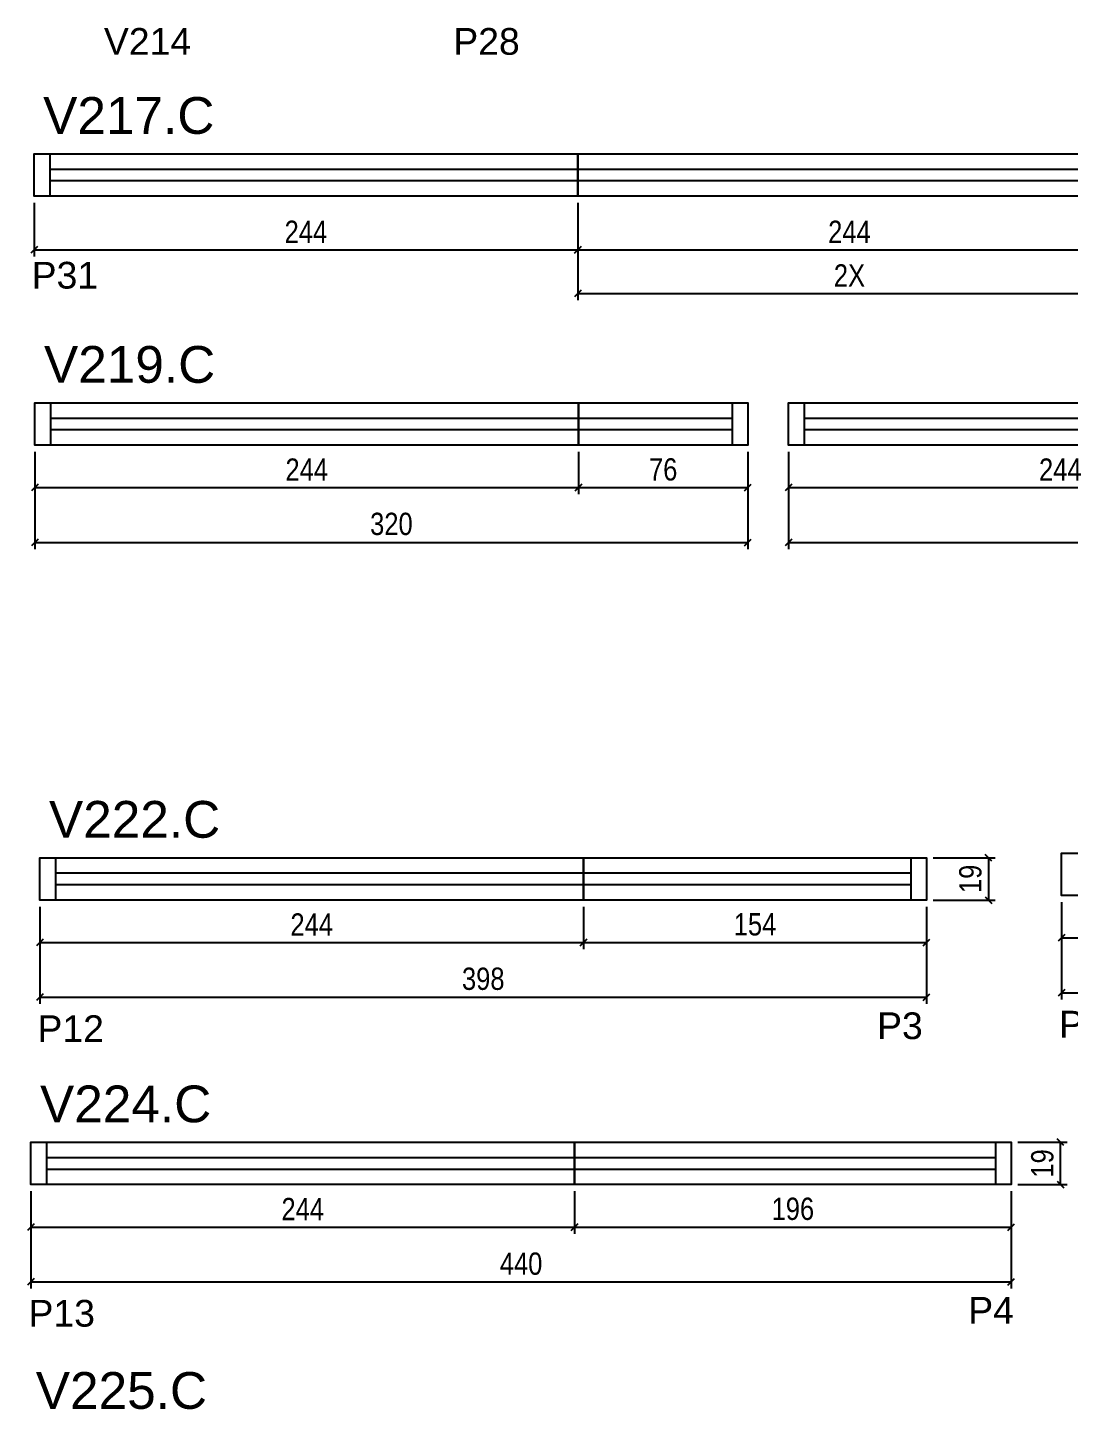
# Model space of a CAD drawing. Extents: x 1668 to 3027, y 15159 to 17752.
# Drawn here: x 1677 to 2145, y 15813 to 16433 of the extents above; entities that cross this region are included whole.
import ezdxf

# ---------------------------------------------------------------- set-up
doc = ezdxf.new("R2010")
doc.units = 0
for name, color, linetype in [('5', 5, 'Continuous'), ('COTA', 241, 'Continuous'), ('NOMENCLATURA', 7, 'Continuous'), ('Painéis', 200, 'Continuous'), ('SARR_2.2x7', 40, 'Continuous')]:
    doc.layers.add(name, color=color, linetype=linetype)
doc.styles.add('COTA TECNICA', font='techl___.ttf', dxfattribs={"height": 10})
doc.styles.add('COTA TECNICA-50', font='techl___.ttf', dxfattribs={"height": 10})
doc.styles.get("Standard").update_dxf_attribs({"font": 'arial.ttf'})
doc.dimstyles.new('COTA PAINEL-50', dxfattribs={"dimtxt": 10, "dimasz": 3, "dimexe": 3, "dimexo": 3, "dimgap": 3, "dimtad": 1, "dimdec": 1, "dimzin": 12, "dimdsep": 46, "dimtxsty": 'COTA TECNICA-50', "dimblk1": 'OBLIQUE', "dimblk2": 'OBLIQUE', "dimsah": 1, "dimcen": 0.9, "dimclrd": 4, "dimclre": 4, "dimclrt": 240, "dimadec": 1, "dimazin": 3, "dimtfac": 1, "dimtdec": 1, "dimtmove": 0, "dimatfit": 3, "dimfxl": 1, "dimtolj": 1, "dimtzin": 12, "dimarcsym": 0})
doc.dimstyles.new('PAINEL', dxfattribs={"dimtxt": 10, "dimasz": 3, "dimexe": 3, "dimexo": 3, "dimgap": 3, "dimtad": 1, "dimdec": 1, "dimzin": 12, "dimdsep": 46, "dimtxsty": 'COTA TECNICA', "dimblk1": 'OBLIQUE', "dimblk2": 'OBLIQUE', "dimsah": 1, "dimcen": 0.9, "dimclrd": 4, "dimclre": 4, "dimclrt": 240, "dimadec": 1, "dimazin": 3, "dimtfac": 1, "dimtdec": 1, "dimtmove": 0, "dimatfit": 3, "dimfxl": 1, "dimtolj": 1, "dimtzin": 12, "dimarcsym": 0})

# ---------------------------------------------------------------- blocks, each defined once
blk = doc.blocks.new('_Oblique')
at = {"color": 0, "linetype": 'ByBlock', "lineweight": -2}
blk.add_line((-0.5, -0.5), (0.5, 0.5), dxfattribs=at)
blk = doc.blocks.new('*D153')
at = {"layer": 'COTA', "color": 4, "linetype": 'ByBlock', "lineweight": -2, "transparency": 16777216}
for p, q in [((1680.16, 16354.37), (1680.16, 16330.32)), ((1924.16, 16354.37), (1924.16, 16330.32)), ((1680.16, 16333.32), (1924.16, 16333.32))]:
    blk.add_line(p, q, dxfattribs=at)
at = {"layer": 'Defpoints', "color": 0, "linetype": 'ByBlock', "transparency": 16777216}
for p in [(1680.16, 16357.37), (1924.16, 16357.37), (1924.16, 16333.32)]:
    blk.add_point(p, dxfattribs=at)
at = {"layer": 'COTA', "color": 4, "linetype": 'ByBlock', "lineweight": -2, "transparency": 16777216, "xscale": 3, "yscale": 3, "zscale": 3, "rotation": 180}
blk.add_blockref('_Oblique', (1680.16, 16333.32), dxfattribs=at)
at = {"layer": 'COTA', "color": 4, "linetype": 'ByBlock', "lineweight": -2, "transparency": 16777216, "xscale": 3, "yscale": 3, "zscale": 3}
blk.add_blockref('_Oblique', (1924.16, 16333.32), dxfattribs=at)
at = {"layer": 'COTA', "color": 240, "linetype": 'ByBlock', "transparency": 16777216, "insert": (1802.16, 16341.39), "char_height": 10, "attachment_point": 5, "style": 'COTA TECNICA-50'}
blk.add_mtext('\\A1;244', dxfattribs=at)
blk = doc.blocks.new('*D155')
at = {"layer": 'COTA', "color": 4, "lineweight": -2, "transparency": 16777216}
for p, q in [((1924.16, 16354.37), (1924.16, 16310.74)), ((2168.16, 16354.37), (2168.16, 16310.74)), ((1924.16, 16313.74), (2168.16, 16313.74))]:
    blk.add_line(p, q, dxfattribs=at)
at = {"layer": 'Defpoints', "color": 0, "transparency": 16777216}
for p in [(1924.16, 16357.37), (2168.16, 16357.37), (2168.16, 16313.74)]:
    blk.add_point(p, dxfattribs=at)
at = {"layer": 'COTA', "color": 4, "lineweight": -2, "transparency": 16777216, "xscale": 3, "yscale": 3, "zscale": 3, "rotation": 180}
blk.add_blockref('_Oblique', (1924.16, 16313.74), dxfattribs=at)
at = {"layer": 'COTA', "color": 4, "lineweight": -2, "transparency": 16777216, "xscale": 3, "yscale": 3, "zscale": 3}
blk.add_blockref('_Oblique', (2168.16, 16313.74), dxfattribs=at)
at = {"layer": 'COTA', "color": 240, "transparency": 16777216, "insert": (2046.16, 16321.8), "char_height": 10, "attachment_point": 5, "style": 'COTA TECNICA'}
blk.add_mtext('\\A1;2X', dxfattribs=at)
blk = doc.blocks.new('*D156')
at = {"layer": 'COTA', "color": 4, "linetype": 'ByBlock', "lineweight": -2, "transparency": 16777216}
for p, q in [((1924.16, 16354.37), (1924.16, 16330.32)), ((2168.16, 16354.37), (2168.16, 16330.32)), ((1924.16, 16333.32), (2168.16, 16333.32))]:
    blk.add_line(p, q, dxfattribs=at)
at = {"layer": 'Defpoints', "color": 0, "linetype": 'ByBlock', "transparency": 16777216}
for p in [(1924.16, 16357.37), (2168.16, 16357.37), (2168.16, 16333.32)]:
    blk.add_point(p, dxfattribs=at)
at = {"layer": 'COTA', "color": 4, "linetype": 'ByBlock', "lineweight": -2, "transparency": 16777216, "xscale": 3, "yscale": 3, "zscale": 3, "rotation": 180}
blk.add_blockref('_Oblique', (1924.16, 16333.32), dxfattribs=at)
at = {"layer": 'COTA', "color": 4, "linetype": 'ByBlock', "lineweight": -2, "transparency": 16777216, "xscale": 3, "yscale": 3, "zscale": 3}
blk.add_blockref('_Oblique', (2168.16, 16333.32), dxfattribs=at)
at = {"layer": 'COTA', "color": 240, "linetype": 'ByBlock', "transparency": 16777216, "insert": (2046.16, 16341.39), "char_height": 10, "attachment_point": 5, "style": 'COTA TECNICA-50'}
blk.add_mtext('\\A1;244', dxfattribs=at)
blk = doc.blocks.new('*D166')
at = {"layer": 'COTA', "color": 4, "linetype": 'ByBlock', "lineweight": -2, "transparency": 16777216}
for p, q in [((1680.54, 16242.64), (1680.54, 16223.59)), ((1924.54, 16242.64), (1924.54, 16223.59)), ((1680.54, 16226.59), (1924.54, 16226.59))]:
    blk.add_line(p, q, dxfattribs=at)
at = {"layer": 'Defpoints', "color": 0, "linetype": 'ByBlock', "transparency": 16777216}
for p in [(1680.54, 16245.64), (1924.54, 16245.64), (1924.54, 16226.59)]:
    blk.add_point(p, dxfattribs=at)
at = {"layer": 'COTA', "color": 4, "linetype": 'ByBlock', "lineweight": -2, "transparency": 16777216, "xscale": 3, "yscale": 3, "zscale": 3, "rotation": 180}
blk.add_blockref('_Oblique', (1680.54, 16226.59), dxfattribs=at)
at = {"layer": 'COTA', "color": 4, "linetype": 'ByBlock', "lineweight": -2, "transparency": 16777216, "xscale": 3, "yscale": 3, "zscale": 3}
blk.add_blockref('_Oblique', (1924.54, 16226.59), dxfattribs=at)
at = {"layer": 'COTA', "color": 240, "linetype": 'ByBlock', "transparency": 16777216, "insert": (1802.54, 16234.66), "char_height": 10, "attachment_point": 5, "style": 'COTA TECNICA-50'}
blk.add_mtext('\\A1;244', dxfattribs=at)
blk = doc.blocks.new('*D167')
at = {"layer": 'COTA', "color": 4, "linetype": 'ByBlock', "lineweight": -2, "transparency": 16777216}
for p, q in [((1924.54, 16242.64), (1924.54, 16223.59)), ((2000.54, 16242.64), (2000.54, 16223.59)), ((1924.54, 16226.59), (2000.54, 16226.59))]:
    blk.add_line(p, q, dxfattribs=at)
at = {"layer": 'Defpoints', "color": 0, "linetype": 'ByBlock', "transparency": 16777216}
for p in [(1924.54, 16245.64), (2000.54, 16245.64), (2000.54, 16226.59)]:
    blk.add_point(p, dxfattribs=at)
at = {"layer": 'COTA', "color": 4, "linetype": 'ByBlock', "lineweight": -2, "transparency": 16777216, "xscale": 3, "yscale": 3, "zscale": 3, "rotation": 180}
blk.add_blockref('_Oblique', (1924.54, 16226.59), dxfattribs=at)
at = {"layer": 'COTA', "color": 4, "linetype": 'ByBlock', "lineweight": -2, "transparency": 16777216, "xscale": 3, "yscale": 3, "zscale": 3}
blk.add_blockref('_Oblique', (2000.54, 16226.59), dxfattribs=at)
at = {"layer": 'COTA', "color": 240, "linetype": 'ByBlock', "transparency": 16777216, "insert": (1962.54, 16234.69), "char_height": 10, "attachment_point": 5, "style": 'COTA TECNICA-50'}
blk.add_mtext('\\A1;76', dxfattribs=at)
blk = doc.blocks.new('*D168')
at = {"layer": 'COTA', "color": 4, "lineweight": -2, "transparency": 16777216}
for p, q in [((1680.54, 16242.64), (1680.54, 16199.01)), ((2000.54, 16242.64), (2000.54, 16199.01)), ((1680.54, 16202.01), (2000.54, 16202.01))]:
    blk.add_line(p, q, dxfattribs=at)
at = {"layer": 'Defpoints', "color": 0, "transparency": 16777216}
for p in [(1680.54, 16245.64), (2000.54, 16245.64), (2000.54, 16202.01)]:
    blk.add_point(p, dxfattribs=at)
at = {"layer": 'COTA', "color": 4, "lineweight": -2, "transparency": 16777216, "xscale": 3, "yscale": 3, "zscale": 3, "rotation": 180}
blk.add_blockref('_Oblique', (1680.54, 16202.01), dxfattribs=at)
at = {"layer": 'COTA', "color": 4, "lineweight": -2, "transparency": 16777216, "xscale": 3, "yscale": 3, "zscale": 3}
blk.add_blockref('_Oblique', (2000.54, 16202.01), dxfattribs=at)
at = {"layer": 'COTA', "color": 240, "transparency": 16777216, "insert": (1840.54, 16210.23), "char_height": 10, "attachment_point": 5, "style": 'COTA TECNICA'}
blk.add_mtext('\\A1;320', dxfattribs=at)
blk = doc.blocks.new('*D164')
at = {"layer": 'COTA', "color": 4, "linetype": 'ByBlock', "lineweight": -2, "transparency": 16777216}
for p, q in [((2018.8, 16242.64), (2018.8, 16223.59)), ((2262.8, 16242.64), (2262.8, 16223.59)), ((2018.8, 16226.59), (2262.8, 16226.59))]:
    blk.add_line(p, q, dxfattribs=at)
at = {"layer": 'Defpoints', "color": 0, "linetype": 'ByBlock', "transparency": 16777216}
for p in [(2018.8, 16245.64), (2262.8, 16245.64), (2262.8, 16226.59)]:
    blk.add_point(p, dxfattribs=at)
at = {"layer": 'COTA', "color": 4, "linetype": 'ByBlock', "lineweight": -2, "transparency": 16777216, "xscale": 3, "yscale": 3, "zscale": 3, "rotation": 180}
blk.add_blockref('_Oblique', (2018.8, 16226.59), dxfattribs=at)
at = {"layer": 'COTA', "color": 4, "linetype": 'ByBlock', "lineweight": -2, "transparency": 16777216, "xscale": 3, "yscale": 3, "zscale": 3}
blk.add_blockref('_Oblique', (2262.8, 16226.59), dxfattribs=at)
at = {"layer": 'COTA', "color": 240, "linetype": 'ByBlock', "transparency": 16777216, "insert": (2140.8, 16234.66), "char_height": 10, "attachment_point": 5, "style": 'COTA TECNICA-50'}
blk.add_mtext('\\A1;244', dxfattribs=at)
blk = doc.blocks.new('*D169')
at = {"layer": 'COTA', "color": 4, "lineweight": -2, "transparency": 16777216}
for p, q in [((2018.8, 16242.64), (2018.8, 16199.01)), ((2479.8, 16242.64), (2479.8, 16199.01)), ((2018.8, 16202.01), (2479.8, 16202.01))]:
    blk.add_line(p, q, dxfattribs=at)
at = {"layer": 'Defpoints', "color": 0, "transparency": 16777216}
for p in [(2018.8, 16245.64), (2479.8, 16245.64), (2479.8, 16202.01)]:
    blk.add_point(p, dxfattribs=at)
at = {"layer": 'COTA', "color": 4, "lineweight": -2, "transparency": 16777216, "xscale": 3, "yscale": 3, "zscale": 3, "rotation": 180}
blk.add_blockref('_Oblique', (2018.8, 16202.01), dxfattribs=at)
at = {"layer": 'COTA', "color": 4, "lineweight": -2, "transparency": 16777216, "xscale": 3, "yscale": 3, "zscale": 3}
blk.add_blockref('_Oblique', (2479.8, 16202.01), dxfattribs=at)
at = {"layer": 'COTA', "color": 240, "transparency": 16777216, "insert": (2249.3, 16210.11), "char_height": 10, "attachment_point": 5, "style": 'COTA TECNICA'}
blk.add_mtext('\\A1;461', dxfattribs=at)
blk = doc.blocks.new('*D177')
at = {"layer": 'COTA', "color": 4, "linetype": 'ByBlock', "lineweight": -2, "transparency": 16777216}
for p, q in [((1682.77, 16038.47), (1682.77, 16019.42)), ((1926.77, 16038.47), (1926.77, 16019.42)), ((1682.77, 16022.42), (1926.77, 16022.42))]:
    blk.add_line(p, q, dxfattribs=at)
at = {"layer": 'Defpoints', "color": 0, "linetype": 'ByBlock', "transparency": 16777216}
for p in [(1682.77, 16041.47), (1926.77, 16041.47), (1926.77, 16022.42)]:
    blk.add_point(p, dxfattribs=at)
at = {"layer": 'COTA', "color": 4, "linetype": 'ByBlock', "lineweight": -2, "transparency": 16777216, "xscale": 3, "yscale": 3, "zscale": 3, "rotation": 180}
blk.add_blockref('_Oblique', (1682.77, 16022.42), dxfattribs=at)
at = {"layer": 'COTA', "color": 4, "linetype": 'ByBlock', "lineweight": -2, "transparency": 16777216, "xscale": 3, "yscale": 3, "zscale": 3}
blk.add_blockref('_Oblique', (1926.77, 16022.42), dxfattribs=at)
at = {"layer": 'COTA', "color": 240, "linetype": 'ByBlock', "transparency": 16777216, "insert": (1804.77, 16030.49), "char_height": 10, "attachment_point": 5, "style": 'COTA TECNICA-50'}
blk.add_mtext('\\A1;244', dxfattribs=at)
blk = doc.blocks.new('*D178')
at = {"layer": 'COTA', "color": 4, "linetype": 'ByBlock', "lineweight": -2, "transparency": 16777216}
for p, q in [((1926.77, 16038.47), (1926.77, 16019.42)), ((2080.77, 16038.47), (2080.77, 16019.42)), ((1926.77, 16022.42), (2080.77, 16022.42))]:
    blk.add_line(p, q, dxfattribs=at)
at = {"layer": 'Defpoints', "color": 0, "linetype": 'ByBlock', "transparency": 16777216}
for p in [(1926.77, 16041.47), (2080.77, 16041.47), (2080.77, 16022.42)]:
    blk.add_point(p, dxfattribs=at)
at = {"layer": 'COTA', "color": 4, "linetype": 'ByBlock', "lineweight": -2, "transparency": 16777216, "xscale": 3, "yscale": 3, "zscale": 3, "rotation": 180}
blk.add_blockref('_Oblique', (1926.77, 16022.42), dxfattribs=at)
at = {"layer": 'COTA', "color": 4, "linetype": 'ByBlock', "lineweight": -2, "transparency": 16777216, "xscale": 3, "yscale": 3, "zscale": 3}
blk.add_blockref('_Oblique', (2080.77, 16022.42), dxfattribs=at)
at = {"layer": 'COTA', "color": 240, "linetype": 'ByBlock', "transparency": 16777216, "insert": (2003.77, 16030.53), "char_height": 10, "attachment_point": 5, "style": 'COTA TECNICA-50'}
blk.add_mtext('\\A1;154', dxfattribs=at)
blk = doc.blocks.new('*D179')
at = {"layer": 'COTA', "color": 4, "lineweight": -2, "transparency": 16777216}
for p, q in [((1682.77, 16038.47), (1682.77, 15994.84)), ((2080.77, 16038.47), (2080.77, 15994.84)), ((1682.77, 15997.84), (2080.77, 15997.84))]:
    blk.add_line(p, q, dxfattribs=at)
at = {"layer": 'Defpoints', "color": 0, "transparency": 16777216}
for p in [(1682.77, 16041.47), (2080.77, 16041.47), (2080.77, 15997.84)]:
    blk.add_point(p, dxfattribs=at)
at = {"layer": 'COTA', "color": 4, "lineweight": -2, "transparency": 16777216, "xscale": 3, "yscale": 3, "zscale": 3, "rotation": 180}
blk.add_blockref('_Oblique', (1682.77, 15997.84), dxfattribs=at)
at = {"layer": 'COTA', "color": 4, "lineweight": -2, "transparency": 16777216, "xscale": 3, "yscale": 3, "zscale": 3}
blk.add_blockref('_Oblique', (2080.77, 15997.84), dxfattribs=at)
at = {"layer": 'COTA', "color": 240, "transparency": 16777216, "insert": (1881.77, 16006.08), "char_height": 10, "attachment_point": 5, "style": 'COTA TECNICA'}
blk.add_mtext('\\A1;398', dxfattribs=at)
blk = doc.blocks.new('*D180')
at = {"layer": 'Defpoints', "color": 0, "transparency": 16777216}
for p in [(2080.77, 16060.47), (2080.77, 16041.47), (2108.57, 16041.47)]:
    blk.add_point(p, dxfattribs=at)
at = {"layer": 'Painéis', "color": 4, "lineweight": -2, "transparency": 16777216}
for p, q in [((2083.77, 16060.47), (2111.57, 16060.47)), ((2108.57, 16060.47), (2108.57, 16041.47)), ((2083.77, 16041.47), (2111.57, 16041.47))]:
    blk.add_line(p, q, dxfattribs=at)
at = {"layer": 'Painéis', "color": 4, "lineweight": -2, "transparency": 16777216, "xscale": 3, "yscale": 3, "zscale": 3}
for p, rotation in [((2108.57, 16060.47), 90), ((2108.57, 16041.47), 270)]:
    blk.add_blockref('_Oblique', p, dxfattribs=dict(at, rotation=rotation))
at = {"layer": 'Painéis', "color": 240, "transparency": 16777216, "insert": (2100.48, 16050.97), "char_height": 10, "attachment_point": 5, "rotation": 90, "style": 'COTA TECNICA'}
blk.add_mtext('\\A1;19', dxfattribs=at)
blk = doc.blocks.new('*D181')
at = {"layer": 'COTA', "color": 4, "linetype": 'ByBlock', "lineweight": -2, "transparency": 16777216}
for p, q in [((2141.34, 16040.5), (2141.34, 16021.45)), ((2385.34, 16040.5), (2385.34, 16021.45)), ((2141.34, 16024.45), (2385.34, 16024.45))]:
    blk.add_line(p, q, dxfattribs=at)
at = {"layer": 'Defpoints', "color": 0, "linetype": 'ByBlock', "transparency": 16777216}
for p in [(2141.34, 16043.5), (2385.34, 16043.5), (2385.34, 16024.45)]:
    blk.add_point(p, dxfattribs=at)
at = {"layer": 'COTA', "color": 4, "linetype": 'ByBlock', "lineweight": -2, "transparency": 16777216, "xscale": 3, "yscale": 3, "zscale": 3, "rotation": 180}
blk.add_blockref('_Oblique', (2141.34, 16024.45), dxfattribs=at)
at = {"layer": 'COTA', "color": 4, "linetype": 'ByBlock', "lineweight": -2, "transparency": 16777216, "xscale": 3, "yscale": 3, "zscale": 3}
blk.add_blockref('_Oblique', (2385.34, 16024.45), dxfattribs=at)
at = {"layer": 'COTA', "color": 240, "linetype": 'ByBlock', "transparency": 16777216, "insert": (2263.34, 16032.52), "char_height": 10, "attachment_point": 5, "style": 'COTA TECNICA-50'}
blk.add_mtext('\\A1;244', dxfattribs=at)
blk = doc.blocks.new('*D183')
at = {"layer": 'COTA', "color": 4, "lineweight": -2, "transparency": 16777216}
for p, q in [((2141.34, 16040.5), (2141.34, 15996.87)), ((2585.84, 16040.5), (2585.84, 15996.87)), ((2141.34, 15999.87), (2585.84, 15999.87))]:
    blk.add_line(p, q, dxfattribs=at)
at = {"layer": 'Defpoints', "color": 0, "transparency": 16777216}
for p in [(2141.34, 16043.5), (2585.84, 16043.5), (2585.84, 15999.87)]:
    blk.add_point(p, dxfattribs=at)
at = {"layer": 'COTA', "color": 4, "lineweight": -2, "transparency": 16777216, "xscale": 3, "yscale": 3, "zscale": 3, "rotation": 180}
blk.add_blockref('_Oblique', (2141.34, 15999.87), dxfattribs=at)
at = {"layer": 'COTA', "color": 4, "lineweight": -2, "transparency": 16777216, "xscale": 3, "yscale": 3, "zscale": 3}
blk.add_blockref('_Oblique', (2585.84, 15999.87), dxfattribs=at)
at = {"layer": 'COTA', "color": 240, "transparency": 16777216, "insert": (2363.59, 16007.98), "char_height": 10, "attachment_point": 5, "style": 'COTA TECNICA'}
blk.add_mtext('\\A1;444.5', dxfattribs=at)
blk = doc.blocks.new('*D185')
at = {"layer": 'COTA', "color": 4, "linetype": 'ByBlock', "lineweight": -2, "transparency": 16777216}
for p, q in [((1678.75, 15910.76), (1678.75, 15891.7)), ((1922.75, 15910.76), (1922.75, 15891.7)), ((1678.75, 15894.7), (1922.75, 15894.7))]:
    blk.add_line(p, q, dxfattribs=at)
at = {"layer": 'Defpoints', "color": 0, "linetype": 'ByBlock', "transparency": 16777216}
for p in [(1678.75, 15913.76), (1922.75, 15913.76), (1922.75, 15894.7)]:
    blk.add_point(p, dxfattribs=at)
at = {"layer": 'COTA', "color": 4, "linetype": 'ByBlock', "lineweight": -2, "transparency": 16777216, "xscale": 3, "yscale": 3, "zscale": 3, "rotation": 180}
blk.add_blockref('_Oblique', (1678.75, 15894.7), dxfattribs=at)
at = {"layer": 'COTA', "color": 4, "linetype": 'ByBlock', "lineweight": -2, "transparency": 16777216, "xscale": 3, "yscale": 3, "zscale": 3}
blk.add_blockref('_Oblique', (1922.75, 15894.7), dxfattribs=at)
at = {"layer": 'COTA', "color": 240, "linetype": 'ByBlock', "transparency": 16777216, "insert": (1800.75, 15902.78), "char_height": 10, "attachment_point": 5, "style": 'COTA TECNICA-50'}
blk.add_mtext('\\A1;244', dxfattribs=at)
blk = doc.blocks.new('*D186')
at = {"layer": 'COTA', "color": 4, "linetype": 'ByBlock', "lineweight": -2, "transparency": 16777216}
for p, q in [((1922.75, 15910.76), (1922.75, 15891.7)), ((2118.75, 15910.76), (2118.75, 15891.7)), ((1922.75, 15894.7), (2118.75, 15894.7))]:
    blk.add_line(p, q, dxfattribs=at)
at = {"layer": 'Defpoints', "color": 0, "linetype": 'ByBlock', "transparency": 16777216}
for p in [(1922.75, 15913.76), (2118.75, 15913.76), (2118.75, 15894.7)]:
    blk.add_point(p, dxfattribs=at)
at = {"layer": 'COTA', "color": 4, "linetype": 'ByBlock', "lineweight": -2, "transparency": 16777216, "xscale": 3, "yscale": 3, "zscale": 3, "rotation": 180}
blk.add_blockref('_Oblique', (1922.75, 15894.7), dxfattribs=at)
at = {"layer": 'COTA', "color": 4, "linetype": 'ByBlock', "lineweight": -2, "transparency": 16777216, "xscale": 3, "yscale": 3, "zscale": 3}
blk.add_blockref('_Oblique', (2118.75, 15894.7), dxfattribs=at)
at = {"layer": 'COTA', "color": 240, "linetype": 'ByBlock', "transparency": 16777216, "insert": (2020.75, 15902.83), "char_height": 10, "attachment_point": 5, "style": 'COTA TECNICA-50'}
blk.add_mtext('\\A1;196', dxfattribs=at)
blk = doc.blocks.new('*D187')
at = {"layer": 'COTA', "color": 4, "lineweight": -2, "transparency": 16777216}
for p, q in [((1678.75, 15910.76), (1678.75, 15867.12)), ((2118.75, 15910.76), (2118.75, 15867.12)), ((1678.75, 15870.12), (2118.75, 15870.12))]:
    blk.add_line(p, q, dxfattribs=at)
at = {"layer": 'Defpoints', "color": 0, "transparency": 16777216}
for p in [(1678.75, 15913.76), (2118.75, 15913.76), (2118.75, 15870.12)]:
    blk.add_point(p, dxfattribs=at)
at = {"layer": 'COTA', "color": 4, "lineweight": -2, "transparency": 16777216, "xscale": 3, "yscale": 3, "zscale": 3, "rotation": 180}
blk.add_blockref('_Oblique', (1678.75, 15870.12), dxfattribs=at)
at = {"layer": 'COTA', "color": 4, "lineweight": -2, "transparency": 16777216, "xscale": 3, "yscale": 3, "zscale": 3}
blk.add_blockref('_Oblique', (2118.75, 15870.12), dxfattribs=at)
at = {"layer": 'COTA', "color": 240, "transparency": 16777216, "insert": (1898.75, 15878.22), "char_height": 10, "attachment_point": 5, "style": 'COTA TECNICA'}
blk.add_mtext('\\A1;440 ', dxfattribs=at)
blk = doc.blocks.new('*D188')
at = {"layer": 'COTA', "color": 4, "lineweight": -2, "transparency": 16777216}
for p, q in [((2121.75, 15932.76), (2143.87, 15932.76)), ((2140.87, 15913.76), (2140.87, 15932.76)), ((2121.75, 15913.76), (2143.87, 15913.76))]:
    blk.add_line(p, q, dxfattribs=at)
at = {"layer": 'Defpoints', "color": 0, "transparency": 16777216}
for p in [(2118.75, 15932.76), (2140.87, 15932.76), (2118.75, 15913.76)]:
    blk.add_point(p, dxfattribs=at)
at = {"layer": 'COTA', "color": 4, "lineweight": -2, "transparency": 16777216, "xscale": 3, "yscale": 3, "zscale": 3}
for p, rotation in [((2140.87, 15932.76), 90), ((2140.87, 15913.76), 270)]:
    blk.add_blockref('_Oblique', p, dxfattribs=dict(at, rotation=rotation))
at = {"layer": 'COTA', "color": 240, "transparency": 16777216, "insert": (2132.78, 15923.26), "char_height": 10, "attachment_point": 5, "rotation": 90, "style": 'COTA TECNICA'}
blk.add_mtext('\\A1;19', dxfattribs=at)

msp = doc.modelspace()

# ---------------------------------------------------------------- linework, layer by layer
at = {"layer": 'Painéis'}
for points in [[(1924.16, 16357.37), (1680.16, 16357.37), (1680.16, 16376.37), (1924.16, 16376.37)], [(2168.16, 16357.37), (1924.16, 16357.37), (1924.16, 16376.37), (2168.16, 16376.37)], [(1924.54, 16245.64), (1680.54, 16245.64), (1680.54, 16264.64), (1924.54, 16264.64)], [(1924.54, 16264.64), (2000.54, 16264.64), (2000.54, 16245.64), (1924.54, 16245.64)], [(2262.8, 16245.64), (2018.8, 16245.64), (2018.8, 16264.64), (2262.8, 16264.64)], [(2385.34, 16043.5), (2141.34, 16043.5), (2141.34, 16062.5), (2385.34, 16062.5)], [(1926.77, 16041.47), (1682.77, 16041.47), (1682.77, 16060.47), (1926.77, 16060.47)], [(1926.77, 16060.47), (2080.77, 16060.47), (2080.77, 16041.47), (1926.77, 16041.47)], [(1922.75, 15913.76), (1678.75, 15913.76), (1678.75, 15932.76), (1922.75, 15932.76)], [(1922.75, 15932.76), (2118.75, 15932.76), (2118.75, 15913.76), (1922.75, 15913.76)]]:
    msp.add_lwpolyline(points, close=True, dxfattribs=at)
at = {"layer": 'SARR_2.2x7', "linetype": 'Continuous'}
for p, q in [((1687.16, 16376.37), (1687.16, 16357.37)), ((1924.16, 16369.37), (1687.16, 16369.37)), ((2168.16, 16369.37), (1924.16, 16369.37)), ((1687.16, 16364.37), (1924.16, 16364.37)), ((1924.16, 16364.37), (2168.16, 16364.37)), ((1687.54, 16264.64), (1687.54, 16245.64)), ((1993.54, 16264.64), (1993.54, 16245.64)), ((2025.8, 16264.64), (2025.8, 16245.64)), ((1924.54, 16257.64), (1687.54, 16257.64)), ((1993.54, 16257.64), (1924.54, 16257.64)), ((2262.8, 16257.64), (2025.8, 16257.64)), ((1687.54, 16252.64), (1924.54, 16252.64)), ((1924.54, 16252.64), (1993.54, 16252.64)), ((2025.8, 16252.64), (2262.8, 16252.64)), ((1689.77, 16060.47), (1689.77, 16041.47)), ((2073.77, 16060.47), (2073.77, 16041.47)), ((1926.77, 16053.47), (1689.77, 16053.47)), ((2073.77, 16053.47), (1926.77, 16053.47)), ((1689.77, 16048.47), (1926.77, 16048.47)), ((1926.77, 16048.47), (2073.77, 16048.47)), ((1685.75, 15932.76), (1685.75, 15913.76)), ((2111.75, 15932.76), (2111.75, 15913.76)), ((1922.75, 15925.76), (1685.75, 15925.76)), ((2111.75, 15925.76), (1922.75, 15925.76)), ((1685.75, 15920.76), (1922.75, 15920.76)), ((1922.75, 15920.76), (2111.75, 15920.76))]:
    msp.add_line(p, q, dxfattribs=at)

# ---------------------------------------------------------------- texts
at = {"layer": '5', "linetype": 'Continuous'}
for s, p in [('V214', (1711.5, 16420.84)), ('P28', (1868.33, 16420.84)), ('P31', (1679.05, 16315.91)), ('P12', (1681.66, 15977.74)), ('P3', (2058.56, 15979.06)), ('P30', (2140.23, 15979.77)), ('P4', (2099.48, 15851.34)), ('P13', (1677.64, 15850.02))]:
    msp.add_text(s, height=12, rotation=359.99996, dxfattribs=at).set_placement(p)
at = {"layer": 'NOMENCLATURA', "linetype": 'Continuous'}
for s, p in [('V217.C', (1684.22, 16385.35)), ('V219.C', (1684.59, 16273.62)), ('V222.C', (1686.82, 16069.44)), ('V224.C', (1682.8, 15941.73)), ('V225.C', (1680.91, 15813.12))]:
    msp.add_text(s, height=16.5, dxfattribs=at).set_placement(p)

# ---------------------------------------------------------------- dimensions: what is measured, and where the dimension line sits
at = {"layer": 'COTA', "color": 1, "linetype": 'ByBlock'}
for base, p1, p2, picture, middle in [((1924.16, 16333.32), (1680.16, 16357.37), (1924.16, 16357.37), '*D153', (1802.16, 16341.39)), ((2168.16, 16333.32), (1924.16, 16357.37), (2168.16, 16357.37), '*D156', (2046.16, 16341.39)), ((1924.54, 16226.59), (1680.54, 16245.64), (1924.54, 16245.64), '*D166', (1802.54, 16234.66)), ((2000.54, 16226.59), (1924.54, 16245.64), (2000.54, 16245.64), '*D167', (1962.54, 16234.69)), ((2262.8, 16226.59), (2018.8, 16245.64), (2262.8, 16245.64), '*D164', (2140.8, 16234.66)), ((2385.34, 16024.45), (2141.34, 16043.5), (2385.34, 16043.5), '*D181', (2263.34, 16032.52)), ((1926.77, 16022.42), (1682.77, 16041.47), (1926.77, 16041.47), '*D177', (1804.77, 16030.49)), ((2080.77, 16022.42), (1926.77, 16041.47), (2080.77, 16041.47), '*D178', (2003.77, 16030.53)), ((1922.75, 15894.7), (1678.75, 15913.76), (1922.75, 15913.76), '*D185', (1800.75, 15902.78)), ((2118.75, 15894.7), (1922.75, 15913.76), (2118.75, 15913.76), '*D186', (2020.75, 15902.83))]:
    dim = msp.add_linear_dim(base=base, p1=p1, p2=p2, dimstyle='COTA PAINEL-50', override={"dimarcsym": 1}, dxfattribs=at)
    dim.commit()
    dim.dimension.update_dxf_attribs({"geometry": picture, "text_midpoint": middle})
at = {"layer": 'COTA'}
for base, p1, p2, text, picture, middle in [((2168.16, 16313.74), (1924.16, 16357.37), (2168.16, 16357.37), '2X', '*D155', (2046.16, 16321.8)), ((2118.75, 15870.12), (1678.75, 15913.76), (2118.75, 15913.76), '<> ', '*D187', (1898.75, 15878.22))]:
    dim = msp.add_linear_dim(base=base, p1=p1, p2=p2, text=text, dimstyle='PAINEL', dxfattribs=at)
    dim.commit()
    dim.dimension.update_dxf_attribs({"geometry": picture, "text_midpoint": middle})
for base, p1, p2, picture, middle in [((2000.54, 16202.01), (1680.54, 16245.64), (2000.54, 16245.64), '*D168', (1840.54, 16210.23)), ((2479.8, 16202.01), (2018.8, 16245.64), (2479.8, 16245.64), '*D169', (2249.3, 16210.11)), ((2585.84, 15999.87), (2141.34, 16043.5), (2585.84, 16043.5), '*D183', (2363.59, 16007.98)), ((2080.77, 15997.84), (1682.77, 16041.47), (2080.77, 16041.47), '*D179', (1881.77, 16006.08))]:
    dim = msp.add_linear_dim(base=base, p1=p1, p2=p2, dimstyle='PAINEL', dxfattribs=at)
    dim.commit()
    dim.dimension.update_dxf_attribs({"geometry": picture, "text_midpoint": middle})
dim = msp.add_linear_dim(base=(2140.87, 15932.76), p1=(2118.75, 15913.76), p2=(2118.75, 15932.76), angle=90, dimstyle='PAINEL', dxfattribs=at)
dim.commit()
dim.dimension.update_dxf_attribs({"geometry": '*D188', "text_midpoint": (2132.78, 15923.26)})
at = {"layer": 'Painéis'}
dim = msp.add_linear_dim(base=(2108.57, 16041.47), p1=(2080.77, 16060.47), p2=(2080.77, 16041.47), angle=90, dimstyle='PAINEL', dxfattribs=at)
dim.commit()
dim.dimension.update_dxf_attribs({"geometry": '*D180', "text_midpoint": (2100.48, 16050.97)})

doc.saveas('drawing.dxf')
